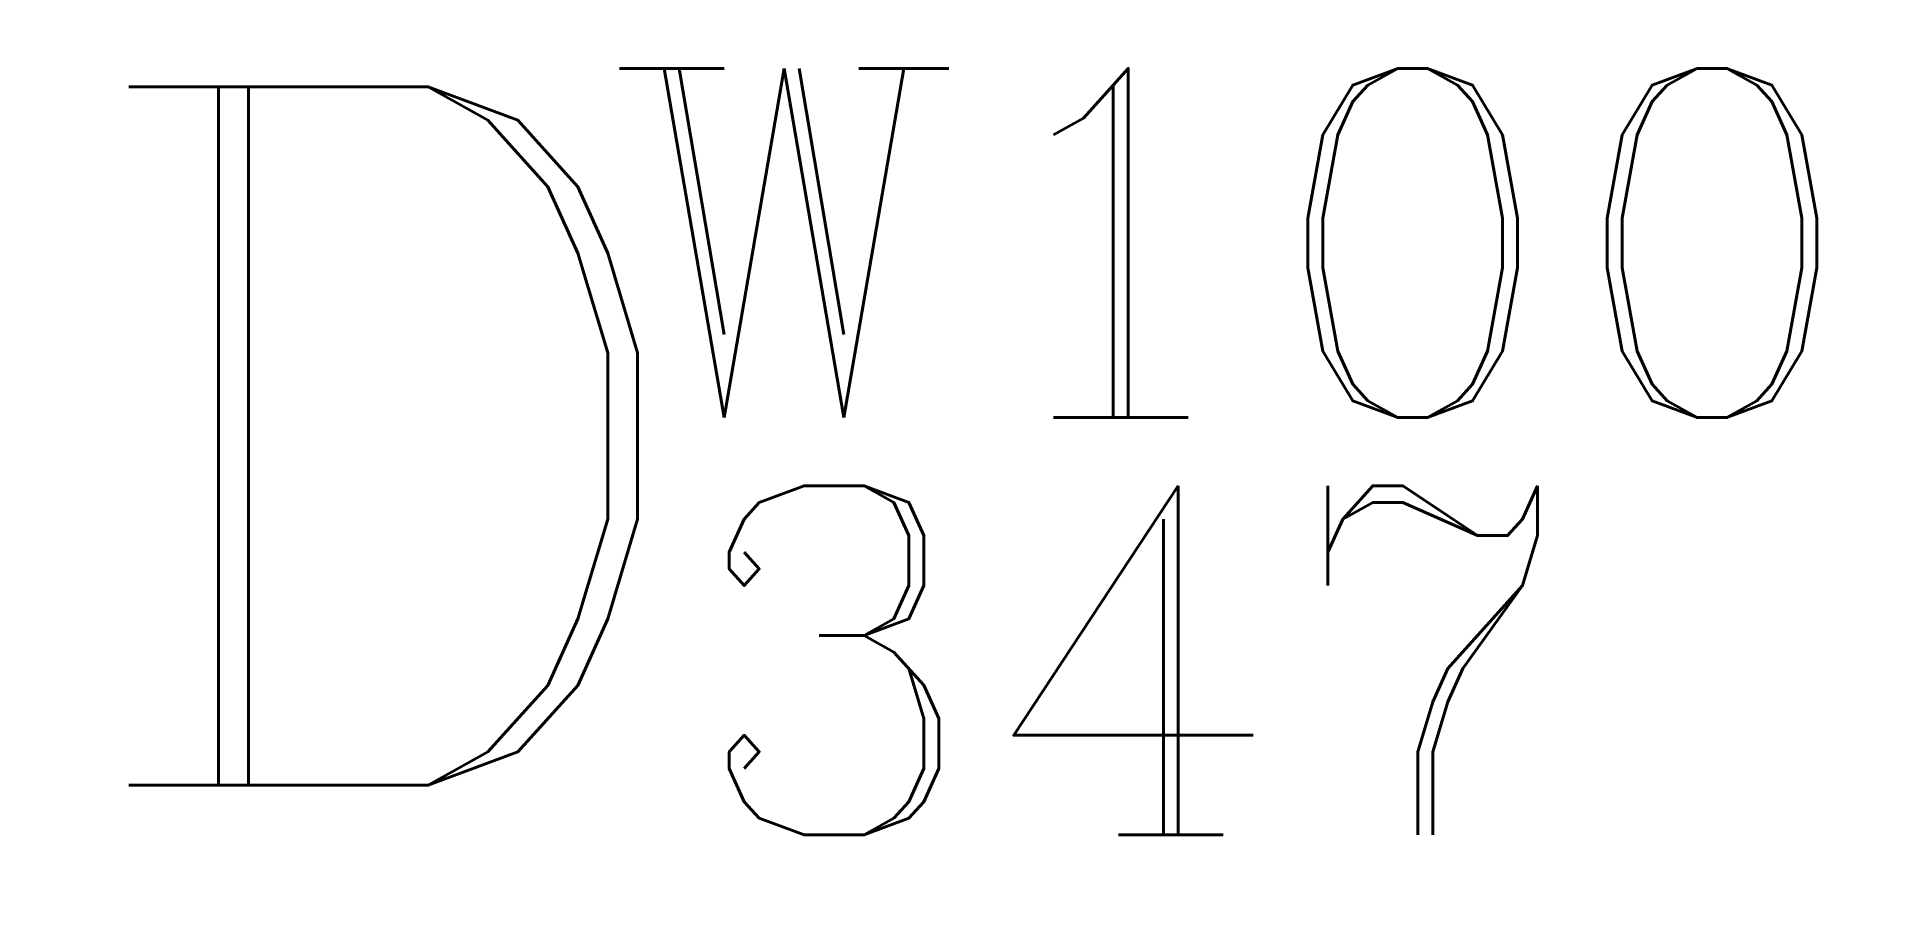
# Model space of a CAD drawing. Header units: inches. Extents: x -15.7 to 37.8, y 4.6 to 29.6.
import ezdxf

# ---------------------------------------------------------------- set-up
doc = ezdxf.new("R2010")
doc.units = ezdxf.units.IN
doc.header["$LTSCALE"] = 48
doc.header["$MEASUREMENT"] = 0
doc.styles.add('FSL12-1', font='complex.shx')

msp = doc.modelspace()

# ---------------------------------------------------------------- wipeouts: each hides what was drawn before it
msp.add_wipeout([(-15.665, 29.602), (37.835, 29.602), (37.835, 4.602), (-15.665, 4.602)])

# ---------------------------------------------------------------- next in the draw order: texts
at = {"linetype": 'Continuous', "attachment_point": 1, "style": 'FSL12-1'}
for s, insert, char_height, width in [('W100', (0.919, 28.674), 10.2, 66.9375), ('D', (-14.723, 28.132), 20.4, 91.8), ('347', (3.254, 16.48), 10.2, 66.9375)]:
    msp.add_mtext(s, dxfattribs=dict(at, insert=insert, char_height=char_height, width=width))

doc.saveas('drawing.dxf')
